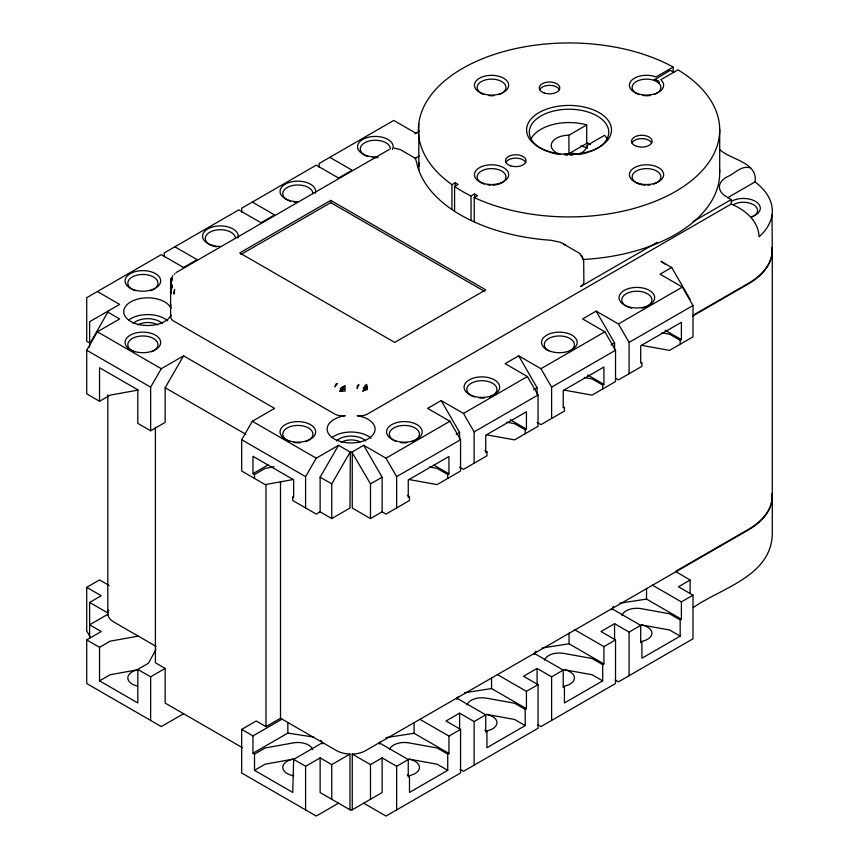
<?xml version="1.0" encoding="UTF-8"?>
<svg xmlns="http://www.w3.org/2000/svg" width="859" height="859" viewBox="0 0 859 859"><rect width="100%" height="100%" fill="white"/><g stroke="black" fill="none" stroke-linecap="round" stroke-linejoin="round"><path stroke-width="1.29" d="M338.532 803.186L316.252 816.05L241.68 772.993L241.68 729.377L256.207 720.991L265.979 726.628L280.506 718.242L280.506 481.566M171.617 288.216L172.068 284.748L170.608 292.114L170.995 293.735L170.812 290.031L172.025 287.174L171.317 288.227M171.413 278.091L170.812 280.818L171.693 278.015L171.134 280.936L172.369 278.95L170.952 283.631L171.199 278.531L170.705 281.043L172.702 275.632M379.302 744.044L380.376 741.725M456.784 699.312L457.868 696.993M534.277 654.579L535.887 651.101M611.758 609.836L613.369 606.368M174.227 274.375L174.86 273.72M155.962 649.383L148.457 663.255L137.805 669.408L137.805 702.952L99.547 680.865L99.547 647.321L86.716 639.912L86.716 683.528L161.288 726.585L183.568 713.722M89.615 344.105L107.826 312.118A20.541 11.854 0 0 1 107.826 311.216M138.235 390.061L110.199 395.129L99.547 401.271L86.716 393.862L86.716 350.247L97.368 331.799L119.637 318.936L107.826 312.118M99.547 401.271L99.547 367.727L137.805 389.814L137.805 423.369L150.636 430.778L150.636 387.151L161.288 368.704L183.568 355.841L274.601 408.401L252.331 421.264L241.68 439.722L241.68 471.033L265.163 484.594L293.198 479.537M150.636 430.778L165.164 422.381L165.164 387.72L183.568 355.841M305.6 507.937L305.6 476.627L316.252 458.169L338.532 445.306L350.343 452.135A20.541 11.843 0 0 0 351.9 452.135L370.487 483.896L370.487 518.568L382.115 511.857L385.992 514.09L409.475 500.529L409.475 496.62L407.349 495.385M350.343 452.135L349.978 508.045L331.746 518.568L320.128 511.857L320.128 477.185L338.532 445.306M331.746 518.568L331.746 483.896L349.978 452.328M674.079 72.51L670.256 70.298L653.71 80.241A14.378 8.3 0 0 0 634.071 83.28A14.378 8.3 0 0 0 639.332 94.63M183.321 267.632L197.119 259.665L174.849 246.801M260.803 222.9L274.601 214.933L252.331 202.069M338.285 178.167L352.093 170.2L329.813 157.337M414.983 133.886L419.579 131.223M176.084 272.571L389.224 149.52M330.779 200.394L239.736 252.954L394.7 342.419L485.743 289.859L330.779 200.394L330.779 202.627L484.594 291.426M240.896 254.522L330.779 202.627M414.757 158.614L419.396 155.941M415.477 158.668L416.712 162.77A153.407 88.574 0 0 0 550.909 240.252L560.476 242.281L579.814 253.448M451.952 208.834L451.952 184.674L455.238 182.774L458.148 184.449L454.583 186.51L454.583 210.659M673.155 72.424L673.155 67.056L655.997 76.966A17.126 9.889 0 0 0 629.722 83.28A17.126 9.889 0 0 0 649.844 94.898A17.126 9.889 0 0 0 660.786 79.726L677.944 69.826A150.669 86.984 0 0 1 679.866 188.862A150.669 86.984 0 0 1 474.222 197.538L474.222 221.697M560.122 154.384A17.803 10.276 0 0 1 551.832 142.841A17.803 10.276 0 0 1 568.926 135.196L586.697 124.942L586.697 143.389L568.926 153.654A17.803 10.276 0 0 0 564.331 154.019M454.583 186.51A150.669 86.984 0 0 0 471.054 196.013L474.608 193.962L477.518 195.637L474.222 197.538M578.869 154.051A17.803 10.276 0 0 0 586.847 145.547L604.618 135.282A39.718 22.935 0 0 1 607.474 139.684M582.338 258.097L582.982 257.721L582.134 257.421L582.359 256.444L581.811 256.755L581.564 255.273L581.403 256.154L579.621 253.555M727.573 197.774L755.029 181.925C758.121 162.093 730.354 159.742 719.767 149.616M320.128 511.857L316.252 514.09L292.769 500.529L292.769 496.62L293.638 497.125L293.638 479.784L252.965 456.301L252.965 473.631L268.072 464.912M252.965 473.631L254.511 474.533L265.163 468.38L274.128 466.759M657.124 242.356L580.663 286.509A10.963 6.324 0 0 0 583.873 282.031L583.68 260.159M693.041 221.622L731.267 199.556L731.267 204.023L367.523 414.027A10.963 6.324 0 0 1 357.065 415.692A23.966 13.841 0 0 1 370.809 436.984A23.966 13.841 0 0 1 331.434 436.984A23.966 13.841 0 0 1 345.178 415.692A10.963 6.324 0 0 1 334.72 414.027L173.819 321.137A10.963 6.324 0 0 1 170.952 315.092A23.966 13.841 0 0 1 134.058 323.038A23.966 13.841 0 0 1 134.058 300.296A23.966 13.841 0 0 1 170.952 308.241A10.963 6.324 0 0 1 170.995 304.999M90.045 636.734L86.716 630.957L86.716 587.341L99.547 579.932L109.136 585.473M89.615 638.14L89.615 602.449L101.244 595.738L86.716 587.341M351.9 452.135L363.711 445.306L385.992 458.169L396.643 476.627L396.643 507.937M474.125 463.205L474.125 431.894L463.473 413.437L441.193 400.573L427.632 408.401L449.912 421.264L460.564 439.722L460.564 471.033L437.081 484.594L409.034 479.537M551.607 418.473L551.607 387.151L540.955 368.704L518.675 355.841L505.113 363.668L527.394 376.532L538.045 394.99L538.045 426.3L514.562 439.862L486.516 434.804M629.089 373.74L629.089 342.419L618.437 323.972L596.157 311.108L582.595 318.936L604.876 331.799L615.527 350.247L615.527 381.568L592.044 395.129L563.998 390.061M690.11 299.362L671.706 267.493L660.077 274.204L682.357 287.067L693.009 305.514L693.009 336.835L669.526 350.386L641.48 345.329M385.992 458.169L449.912 421.264M463.473 413.437L527.394 376.532M540.955 368.704L604.876 331.799M618.437 323.972L682.357 287.067M86.716 639.912L101.244 631.526L89.615 624.815L107.847 614.292A20.541 11.865 0 0 0 113.828 622.013L156.102 646.419M370.487 483.896L382.115 477.185L363.711 445.306M456.204 434.407L459.597 432.453L441.193 400.573M533.686 389.675L537.079 387.72L518.675 355.841M611.168 344.942L614.561 342.977L596.157 311.108M99.547 647.321L110.199 641.168L138.235 636.111M396.643 476.627L460.564 439.722M474.125 431.894L538.045 394.99M551.607 387.151L615.527 350.247M629.089 342.419L693.009 305.514M692.869 315.382L748.221 283.427A82.185 47.449 0 0 0 772.177 247.413M692.869 315.94L748.221 283.985A82.185 47.449 0 0 0 772.177 247.972M409.475 496.62L408.261 497.318L408.261 479.977L448.946 456.494L448.946 473.824L447.732 474.533L437.081 468.38L429.393 466.985M459.597 467.124L463.473 469.358L486.956 455.796L486.956 451.877L485.743 452.586L485.743 435.245L526.427 411.762L526.427 429.092L525.214 429.79L514.562 423.648L506.874 422.252M584.356 377.52L592.044 378.905L602.696 385.057L603.909 384.36L603.909 367.029L563.225 390.512L563.225 407.842L564.438 407.145L564.438 411.064L540.955 424.625L537.079 422.381M661.838 332.787L669.526 334.172L680.178 340.325L681.391 339.627L681.391 322.297L640.707 345.78L640.707 363.11L641.92 362.412L641.92 366.331L618.437 379.893L615.527 378.207M99.547 680.865L110.199 674.723L138.396 669.633A15.065 8.697 0 0 0 127.819 677.697A15.065 8.697 0 0 0 137.612 686.083M137.805 669.408L150.636 676.817L165.164 668.431L165.164 703.091L242.378 747.674M241.68 729.377L252.965 735.895L282.02 719.123M252.965 735.895L252.965 753.225L287.829 733.092L313.492 737.065M252.965 753.225L254.511 754.116L265.163 747.974L293.359 742.885A15.065 8.697 0 0 1 312.676 749.617M254.511 754.116L254.511 770.34L265.163 764.188L293.359 759.098A15.065 8.697 0 0 0 282.783 767.538A15.065 8.697 0 0 0 293.799 775.784M254.511 770.34L292.769 792.428L293.638 759.377L322.694 742.606M293.638 759.377L305.6 766.282L320.128 757.896L331.746 764.607L349.978 754.084L349.978 809.801M772.177 494.011A82.185 47.449 0 0 1 748.221 530.035L365.644 750.626A20.541 11.865 0 0 1 352.265 754.084L352.265 809.801M352.265 754.084L370.487 764.607L382.115 757.896L396.643 766.282L408.261 759.571L408.261 776.912L409.475 776.203L409.475 792.428L447.732 770.34L447.732 754.116L437.081 747.974L408.884 742.885A15.065 8.697 0 0 0 389.567 749.617M467.049 704.885A15.065 8.697 0 0 1 486.366 698.152L514.562 703.231L525.214 709.384L525.214 725.608L486.956 747.695L486.956 731.471L485.743 732.169L485.743 714.838L474.125 721.549L459.597 713.163L446.036 720.991L460.564 729.377L460.564 772.993L385.992 816.05L363.711 803.186M544.531 660.152A15.065 8.697 0 0 1 563.848 653.409L592.044 658.499L602.696 664.651L602.696 680.865L564.438 702.952L564.438 686.738L563.225 687.436L563.225 670.106L551.607 676.817L537.079 668.431L523.518 676.258L538.045 684.644L538.045 728.26L463.473 771.318L460.123 769.385M622.013 615.42A15.065 8.697 0 0 1 641.329 608.677L669.526 613.766L680.178 619.919L680.178 636.132L641.92 658.219L641.92 642.006L640.707 642.704L640.707 625.373L629.089 632.084L614.561 623.688L600.999 631.526L615.527 639.912L615.527 683.528L540.955 726.585L537.616 724.652M690.11 593.408L690.11 580.072L678.481 586.783L693.009 595.169L693.009 638.795L618.437 681.853L615.098 679.92M419.89 719.316L448.946 736.088L460.564 729.377M497.372 674.573L526.427 691.355L538.045 684.644M574.854 629.84L603.909 646.623L615.527 639.912M652.335 585.108L681.391 601.88L693.009 595.169M693.234 607.592C720.884 588.157 770.051 576.657 772.284 535.34L772.284 496.481M447.732 754.116L448.946 753.418L448.946 736.088M525.214 709.384L526.427 708.686L526.427 691.355M602.696 664.651L603.909 663.953L603.909 646.623M680.178 619.919L681.391 619.221L681.391 601.88M619.575 603.254L646.526 599.088L681.391 619.221M542.093 647.987L569.045 643.821L603.909 663.953M464.612 692.73L491.552 688.553L526.427 708.686M385.841 737.656L414.07 733.296L448.946 753.418M394.184 148.124L400.187 149.52L415.745 158.518M582.402 258.742L583.368 259.031M750.702 168.053C741.671 164.552 734.112 174.334 726.424 177.19A23.966 13.841 0 0 0 726.424 196.754L731.267 199.556M654.612 79.329L659.401 82.099L658.982 83.28A14.378 8.3 0 0 1 654.773 94.243M690.11 580.072L675.582 571.407L748.221 529.466A82.185 47.449 0 0 0 772.177 493.453M731.267 204.023C744.85 209.725 758.669 220.903 759.055 236.837A82.185 47.449 0 0 0 755.029 181.925M671.706 267.493L661.054 261.34A20.541 11.865 60 0 1 664.812 264.089M416.014 133.285L393.733 120.432L319.161 163.489L319.161 167.451M665.124 330.232L681.391 339.627M338.532 178.028L316.252 165.164L241.68 208.222L241.68 212.184M587.631 374.964L603.909 384.36M261.05 222.76L238.77 209.897L164.198 252.954L164.198 256.916M510.149 419.697L526.427 429.092M183.568 267.493L161.288 254.629L86.716 297.686L86.716 341.302L90.066 343.235M484.83 450.653L486.956 451.877M433.838 465.106L448.946 473.824M97.368 291.534L119.637 304.397L89.615 321.728L89.615 347.068M680.178 636.132L669.526 629.98L641.329 624.901A15.065 8.697 0 0 1 651.906 633.33A15.065 8.697 0 0 1 640.889 641.576M611.651 608.591L640.707 625.373M97.368 331.799L161.288 368.704M252.331 421.264L316.252 458.169M165.164 387.72L245.835 434.289M320.128 477.185L331.746 483.896M86.716 350.247L150.636 387.151M241.68 439.722L305.6 476.627M370.487 518.568L352.265 508.045L352.265 452.328M602.696 680.865L592.044 674.723L563.848 669.633A15.065 8.697 0 0 1 574.424 678.062A15.065 8.697 0 0 1 563.407 686.309M534.169 653.334L563.225 670.106M525.214 725.608L514.562 719.455L486.366 714.366A15.065 8.697 0 0 1 496.942 722.806A15.065 8.697 0 0 1 485.926 731.041M456.687 698.066L485.743 714.838M484.83 730.247L486.956 731.471M447.732 770.34L437.081 764.188L408.884 759.098A15.065 8.697 0 0 1 419.45 767.538A15.065 8.697 0 0 1 408.444 775.784M379.206 742.799L408.261 759.571M407.349 774.979L409.475 776.203M89.615 602.449L107.847 612.972A20.541 11.865 0 0 1 108.728 610.137M280.506 718.242L336.588 750.626A20.541 11.865 0 0 0 349.978 754.084M165.164 668.431L155.393 662.783L155.393 427.438M563.236 243.666L565.265 245.148M320.987 740.372L322.597 743.851M772.016 214.868L772.284 249.883M772.284 250.441L772.284 495.922M719.702 129.118L719.702 172.068M680.178 340.325L680.178 344.244M646.526 588.426L646.526 599.088M629.089 632.084L629.089 675.7M614.561 342.977L614.561 349.645M614.561 623.688L614.561 639.697M602.696 385.057L602.696 388.977M586.847 145.547L586.847 148.178M569.045 633.158L569.045 643.821M568.926 135.196L568.926 153.654M551.607 676.817L551.607 720.433M537.079 387.72L537.079 394.378M537.079 668.431L537.079 684.43M525.214 429.79L525.214 433.709M491.552 677.891L491.552 688.553M474.608 193.962L474.608 197.989M474.125 721.549L474.125 765.165M471.054 196.013L471.054 220.172M459.597 432.453L459.597 439.121M459.597 713.163L459.597 729.162M455.238 182.774L455.238 186.8M447.732 474.533L447.732 478.442M418.773 123.599L418.827 170.243M414.07 722.623L414.07 733.296M396.643 766.282L396.643 809.897M382.115 477.185L382.115 511.857M382.115 757.896L382.115 792.567L351.9 810.005A20.541 11.865 0 0 1 350.343 810.005L320.128 792.567L320.128 757.896M370.487 764.607L370.487 799.278M331.746 764.607L331.746 799.278M305.6 766.282L305.6 809.897M287.829 722.43L287.829 733.092M265.979 484.605L265.979 726.628M254.511 474.533L254.511 478.442M170.608 282.01L170.608 316.713M150.636 676.817L150.636 720.433M107.815 394.915L107.815 614.743M128.71 320.02A23.966 13.841 0 0 1 167.666 320.761M134.251 351.782A15.065 8.697 0 0 1 131.631 338.876A15.065 8.697 0 0 1 154.137 338.876A15.065 8.697 0 0 1 151.528 351.782M220.366 246.458A17.803 10.276 0 0 1 202.595 235.581A17.803 10.276 0 0 1 222.438 225.971A17.803 10.276 0 0 1 237.9 237.964M297.848 201.725A17.803 10.276 0 0 1 280.077 190.848A17.803 10.276 0 0 1 299.92 181.238A17.803 10.276 0 0 1 315.382 193.232M377.659 156.907A17.803 10.276 0 0 1 357.527 146.706A17.803 10.276 0 0 1 377.659 136.517A17.803 10.276 0 0 1 392.531 149.369M137.708 324.895A14.173 8.182 0 0 1 157.755 324.895M133.081 323.564A16.912 9.771 0 0 1 162.383 323.564M289.215 441.258A15.065 8.697 0 0 1 286.895 428.158A15.065 8.697 0 0 1 309.669 428.727A15.065 8.697 0 0 1 305.385 441.666M300.467 442.696A15.065 8.697 0 0 1 293.95 442.525M135.357 290.686A15.065 8.697 0 0 1 131.341 277.554A15.065 8.697 0 0 1 154.427 277.554A15.065 8.697 0 0 1 150.422 290.686M548.697 350.805A15.065 8.697 0 0 1 549.341 338.156A15.065 8.697 0 0 1 571.171 339.262A15.065 8.697 0 0 1 567.992 351.782M474.34 396.922A15.065 8.697 0 0 1 470.335 383.801A15.065 8.697 0 0 1 493.41 383.801A15.065 8.697 0 0 1 489.405 396.922M484.487 397.964A15.065 8.697 0 0 1 479.258 397.964M395.752 441.258A15.065 8.697 0 0 1 393.433 428.158A15.065 8.697 0 0 1 416.207 428.727A15.065 8.697 0 0 1 411.923 441.666M407.005 442.696A15.065 8.697 0 0 1 400.487 442.525M731.417 201.317A16.912 9.771 0 0 1 756.8 202.273A16.912 9.771 0 0 1 751.829 216.683M733.35 204.667A14.173 8.182 0 0 1 754.234 205.194A14.173 8.182 0 0 1 751.507 217.166M628.197 307.05A15.065 8.697 0 0 1 625.577 294.143A15.065 8.697 0 0 1 648.094 294.143A15.065 8.697 0 0 1 645.474 307.05M644.368 307.458A15.065 8.697 0 0 1 641.984 308.102M631.687 308.102A15.065 8.697 0 0 1 629.303 307.458M332.1 437.446A23.966 13.841 0 0 1 371.056 438.187M336.47 440.989A16.912 9.771 0 0 1 365.773 440.989M341.098 442.321A14.173 8.182 0 0 1 360.232 441.837M377.949 157.508A15.065 8.697 0 0 1 372.709 157.508M367.802 156.478A15.065 8.697 0 0 1 367.802 141.413A15.065 8.697 0 0 1 390.405 148.951M216.468 246.812A15.065 8.697 0 0 1 205.526 236.901A15.065 8.697 0 0 1 221.686 229.75A15.065 8.697 0 0 1 235.43 238.415M296.538 202.348A15.065 8.697 0 0 1 293.95 202.08M290.321 201.21A15.065 8.697 0 0 1 290.321 186.145A15.065 8.697 0 0 1 312.923 193.683M451.952 184.674A150.669 86.984 0 0 1 466.974 65.95A150.669 86.984 0 0 1 673.155 67.056M719.595 169.448A150.669 86.984 0 0 1 582.67 259.515M418.773 166.539A150.669 86.984 0 0 1 419.417 162.63M484.369 184.094A14.378 8.3 0 0 1 481.996 170.705A14.378 8.3 0 0 1 504.759 173.615A14.378 8.3 0 0 1 492.808 185.179M490.306 185.179A14.378 8.3 0 0 1 487.837 184.921M650.242 95.456A14.378 8.3 0 0 1 642.8 95.456M645.27 185.179A14.378 8.3 0 0 1 633.319 173.615A14.378 8.3 0 0 1 656.083 170.705A14.378 8.3 0 0 1 653.71 184.094M650.242 184.921A14.378 8.3 0 0 1 647.772 185.179M483.306 94.243A14.378 8.3 0 0 1 481.094 81.734A14.378 8.3 0 0 1 502.837 82.281A14.378 8.3 0 0 1 498.746 94.63M494.054 95.617A14.378 8.3 0 0 1 489.061 95.617M547.913 151.592A39.718 22.935 0 0 1 538.926 117.211A39.718 22.935 0 0 1 599.153 117.211A39.718 22.935 0 0 1 590.165 151.592M588.898 152.032A39.718 22.935 0 0 1 579.32 154.319M572.932 154.996A39.718 22.935 0 0 1 570.333 155.092M567.745 155.092A39.718 22.935 0 0 1 565.158 154.996M558.758 154.319A39.718 22.935 0 0 1 549.18 152.032M530.443 140.049A39.718 22.935 0 0 1 586.697 124.942M586.922 143.013A40.405 23.333 0 0 1 589.242 143.732M586.697 143.389A39.718 22.935 0 0 1 590.444 144.613M631.88 143.013A10.276 5.927 0 0 1 641.802 138.61A10.276 5.927 0 0 1 651.734 143.013M539.624 89.744A10.276 5.927 0 0 1 549.545 85.342A10.276 5.927 0 0 1 559.467 89.744M505.844 162.512A10.276 5.927 0 0 1 515.776 158.11A10.276 5.927 0 0 1 525.697 162.512M580.738 146.019A34.242 19.768 0 0 1 587.416 147.92M570.473 153.17A19.864 11.468 0 0 1 577.431 154.212M174.227 291.996L174.087 294.068L174.592 289.547L174.227 291.996M357.419 385.788L357.151 388.558L358.901 384.456L357.419 385.788M344.813 385.788L344.373 388.74L343.439 386.142L343.718 389.073L342.161 386.775L343.149 389.524L341.066 387.656L342.709 390.072L340.218 388.708L342.43 390.662L339.563 391.06L345.178 391.081L344.813 385.788M335.751 384.36L334.978 386.958L337.319 383.501L335.751 384.36M365.322 389.793L362.67 391.06L367.523 389.428L366.482 384.36L366.739 387.334L365.483 385.09L366.256 387.849L364.549 386.078L365.837 388.461L363.744 387.248L365.526 389.116L363.132 388.526L365.322 389.793M658.048 81.036L656.695 81.562L653.71 80.241L656.437 80.112L656.695 81.562L658.982 83.28L658.048 81.036M133.983 351.32A17.803 10.276 0 0 0 160.687 342.419A17.803 10.276 0 0 0 133.983 333.517A17.803 10.276 0 0 0 133.983 351.32M627.929 306.588A17.803 10.276 0 0 0 654.644 297.686A17.803 10.276 0 0 0 627.929 288.785A17.803 10.276 0 0 0 627.929 306.588M546.764 349.688A17.803 10.276 0 0 0 576.55 345.082A17.803 10.276 0 0 0 554.742 332.487A17.803 10.276 0 0 0 546.764 349.688M469.282 394.421A17.803 10.276 0 0 0 499.068 389.814A17.803 10.276 0 0 0 477.26 377.23A17.803 10.276 0 0 0 469.282 394.421M391.801 439.164A17.803 10.276 0 0 0 421.586 434.547A17.803 10.276 0 0 0 399.779 421.962A17.803 10.276 0 0 0 391.801 439.164M288.946 440.796A17.803 10.276 0 0 0 315.661 431.894A17.803 10.276 0 0 0 288.946 422.982A17.803 10.276 0 0 0 288.946 440.796M130.3 288.184A17.803 10.276 0 0 0 160.085 283.577A17.803 10.276 0 0 0 138.278 270.982A17.803 10.276 0 0 0 130.3 288.184M482.994 183.225A17.126 9.889 0 0 0 508.678 174.667A17.126 9.889 0 0 0 482.994 166.109A17.126 9.889 0 0 0 482.994 183.225M637.958 183.225A17.126 9.889 0 0 0 663.642 174.667A17.126 9.889 0 0 0 637.958 166.109A17.126 9.889 0 0 0 637.958 183.225M482.994 93.76A17.126 9.889 0 0 0 508.678 85.202A17.126 9.889 0 0 0 482.994 76.644A17.126 9.889 0 0 0 482.994 93.76M636.669 146.331A10.276 5.927 0 0 0 652.078 141.187A10.276 5.927 0 0 0 636.669 136.055A10.276 5.927 0 0 0 636.669 146.331M547.806 151.163A42.456 24.514 0 0 0 611.501 129.934A42.456 24.514 0 0 0 547.806 108.706A42.456 24.514 0 0 0 547.806 151.163M510.633 165.83A10.276 5.927 0 0 0 526.041 160.687A10.276 5.927 0 0 0 510.633 155.554A10.276 5.927 0 0 0 510.633 165.83M544.402 93.062A10.276 5.927 0 0 0 559.81 87.919A10.276 5.927 0 0 0 544.402 82.786A10.276 5.927 0 0 0 544.402 93.062"/></g></svg>
